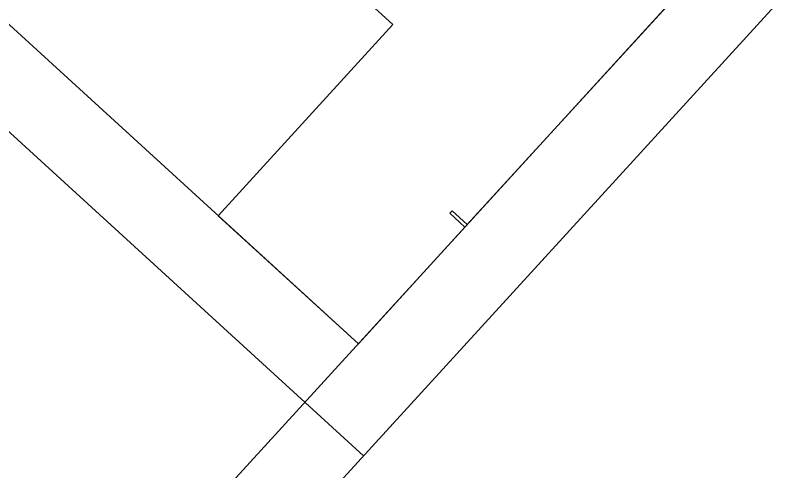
# Model space of a CAD drawing. Header units: metres. Extents: x 750 to 3116, y -341 to 1465.
# Drawn here: x 1561.078 to 1563.32, y 761.543 to 762.864 of the extents above; entities that cross this region are included whole.
import ezdxf

# ---------------------------------------------------------------- set-up
doc = ezdxf.new("R2010")
doc.units = ezdxf.units.M
doc.layers.add('Furniture', color=44, linetype='Continuous', lineweight=5)
doc.layers.add('Wall ext', color=20, linetype='Continuous', lineweight=18)

# ---------------------------------------------------------------- blocks, each defined once
blk = doc.blocks.new('shop counter1')
at = {"layer": 'Furniture'}
for p, q in [((11493451.7567, 4446032.9401), (11493452.3067, 4446032.9401)), ((11493451.7567, 4446032.9401), (11493451.7567, 4446032.1901)), ((11493452.3067, 4446032.4824), (11493452.3067, 4446032.9401)), ((11493452.2473, 4446032.4824), (11493452.3067, 4446032.4824)), ((11493452.2473, 4446032.4725), (11493452.2473, 4446032.4824)), ((11493452.2473, 4446032.4725), (11493452.3067, 4446032.4725)), ((11493452.3067, 4446031.5856), (11493452.3067, 4446032.4725)), ((11493451.7567, 4446032.1901), (11493450.4684, 4446032.1901))]:
    blk.add_line(p, q, dxfattribs=at)

msp = doc.modelspace()

# ---------------------------------------------------------------- linework, layer by layer
at = {"layer": 'Wall ext'}
for p, q in [((1557.4868, 765.7905), (1562.086, 761.5881)), ((1557.8117, 765.8051), (1562.0714, 761.9131)), ((1557.7611, 757.1957), (1563.1506, 763.0943)), ((1557.9309, 757.0405), (1563.3204, 762.9391))]:
    msp.add_line(p, q, dxfattribs=at)

# ---------------------------------------------------------------- block references
at = {"layer": 'Furniture', "xscale": -1, "rotation": 137.582146821304}
msp.add_blockref('shop counter1', (-5484430.3458, 11035730.9674), dxfattribs=at)

doc.saveas('drawing.dxf')
